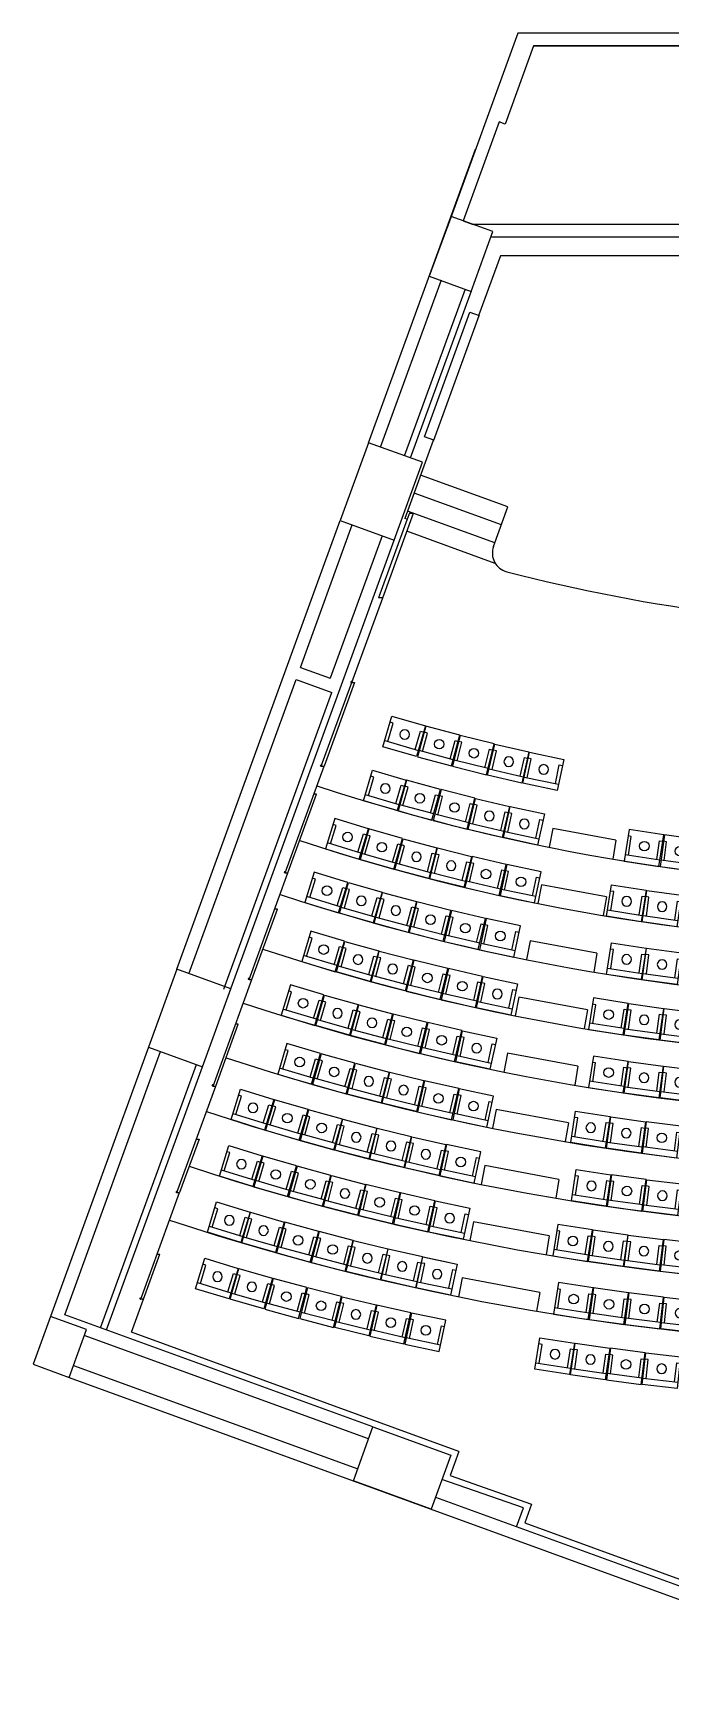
# Model space of a CAD drawing. Header units: inches. Extents: x 2197 to 30922, y -11639 to 15028.
# Drawn here: x 2197 to 12210, y -11494 to 14492 of the extents above; entities that cross this region are included whole.
import ezdxf

# ---------------------------------------------------------------- set-up
doc = ezdxf.new("R2010")
doc.units = ezdxf.units.IN
doc.header["$MEASUREMENT"] = 0
doc.set_wipeout_variables(frame=1)
doc.layers.add('I-CLNG-PATT', color=253, linetype='Continuous', true_color=0xaaaaaa)
for name, color, linetype in [('I-FURN-ACTV', 148, 'Continuous'), ('I-FURN-GRND', 155, 'Continuous'), ('I-PUBL-FNSH', 242, 'Continuous'), ('I-PUBL-PLAT', 245, 'Continuous'), ('I-WALL', 255, 'Continuous')]:
    doc.layers.add(name, color=color, linetype=linetype)

# ---------------------------------------------------------------- blocks, each defined once
blk = doc.blocks.new('A$C67d04f2f')
blk.add_wipeout([(0, 550), (0, 0), (500, 0), (500, 550)])
blk.add_line((400, 550), (400, 0))
blk.add_lwpolyline([(0, 550), (0, 0), (500, 0), (500, 550)], close=True)
for points in [[(400, 500), (100, 500), (100, 550)], [(400, 50), (100, 50), (100, 0)]]:
    blk.add_lwpolyline(points)
blk.add_circle((220, 275), 75)
blk = doc.blocks.new('西顿线条灯CXS1715B')
blk.add_lwpolyline([(14, 15, -0.274456), (14, 14), (14, 11, -0.843039), (14, 10), (14, 6, 1), (14, 5), (14, 2), (8, 2, -1), (7, 2), (2, 2), (2, 5, 1), (2, 6), (2, 10, -0.843039), (1, 11), (1, 14, -0.274456), (1, 15), (1, 15), (0, 15), (0, 15), (0, 15), (0, 6, -1), (0, 5), (0, 0), (15, 0), (15, 5, -1), (15, 6), (15, 15), (15, 15), (15, 15), (14, 15)], format="xyb", close=True)
at = {"color": 1}
blk.add_lwpolyline([(2, 11), (2, 14), (13, 14), (13, 11, 1.931852), (14, 11), (14, 14, 0.305643), (14, 15, 0.380901), (14, 15), (1, 15, 0.380901), (1, 15, 0.305643), (1, 14), (1, 11, 1.931852)], format="xyb", close=True, dxfattribs=at)
for points in [[(3, 2), (12, 2), (12, 3), (3, 3)], [(5, 3), (10, 3), (10, 5), (5, 5)]]:
    blk.add_lwpolyline(points, close=True, dxfattribs=at)
for points in [[(6, 5), (4, 8)], [(9, 5), (11, 8)]]:
    blk.add_lwpolyline(points, dxfattribs=at)
blk = doc.blocks.new('5798698797')
at = {"layer": 'I-FURN-GRND'}
for p, q in [((771718, 245866), (771013, 245610)), ((771013, 245652), (771013, 245610)), ((769207, 244995), (770045, 245300)), ((769207, 245037), (769207, 244995)), ((768371, 244733), (767400, 244379)), ((767400, 244379), (767400, 244422)), ((766698, 244166), (765596, 243765)), ((765596, 243765), (765596, 243808)), ((765024, 243600), (763790, 243150)), ((762037, 242555), (763351, 243033)), ((763790, 243150), (763790, 243193)), ((762037, 242597), (762037, 242555)), ((760703, 242112), (759377, 241629)), ((759377, 241693), (759471, 241727)), ((759377, 241693), (759377, 241629))]:
    blk.add_line(p, q, dxfattribs=at)
at = {"layer": 'I-PUBL-FNSH', "linetype": 'Continuous'}
for p, q in [((771718, 245909), (770045, 245300)), ((772238, 246056), (771718, 245866)), ((771718, 245866), (771718, 245909)), ((770045, 245342), (768371, 244733)), ((770045, 245342), (770045, 245300)), ((768371, 244776), (766698, 244166)), ((768371, 244776), (768371, 244733)), ((766698, 244209), (765024, 243600)), ((766698, 244209), (766698, 244166)), ((765024, 243642), (763351, 243033)), ((765024, 243642), (765024, 243600)), ((763351, 243076), (760703, 242112)), ((763351, 243076), (763351, 243033)), ((759471, 241727), (760703, 242176)), ((760703, 242112), (760703, 242176)), ((759471, 241727), (759457, 241765))]:
    blk.add_line(p, q, dxfattribs=at)
at = {"layer": 'I-PUBL-FNSH', "linetype": 'Continuous', "xscale": -0.9999999999999993, "rotation": 200.0031203986248}
for p in [(771699, 245918), (770026, 245351), (768352, 244785), (766679, 244218), (765005, 243651), (763331, 243085), (762018, 242606)]:
    blk.add_blockref('西顿线条灯CXS1715B', p, dxfattribs=at)

msp = doc.modelspace()

# ---------------------------------------------------------------- linework, layer by layer
at = {"layer": 'I-CLNG-PATT'}
for points in [[(10053, 14292), (9606, 13063), (9512, 13097), (8947, 11546), (9088, 11494), (24025, 11492), (24172, 11546), (23608, 13097), (23514, 13063), (23066, 14292), (22177, 14292), (22177, 14092), (21677, 14092), (21677, 14292), (13677, 14292), (13677, 14092), (13177, 14092), (13177, 14292), (10053, 14292)], [(10053, 14292), (9606, 13063), (9512, 13097), (8947, 11546), (9088, 11494), (24025, 11492), (24172, 11546), (23608, 13097), (23514, 13063), (23066, 14292), (21477, 14292), (21477, 14092), (21077, 14092), (21077, 14292), (14277, 14292), (14277, 14092), (13877, 14092), (13877, 14292), (10053, 14292)]]:
    msp.add_lwpolyline(points, dxfattribs=at)
at = {"layer": 'I-PUBL-FNSH', "linetype": 'Continuous'}
for p, q in [((9052, 10109), (9200, 10055)), ((9052, 10109), (9200, 10055)), ((9204, 10064), (9196, 10067)), ((9204, 10064), (9196, 10067)), ((8489, 8100), (8340, 8154)), ((8489, 8100), (8340, 8154)), ((8478, 8093), (8485, 8091)), ((8478, 8093), (8485, 8091))]:
    msp.add_line(p, q, dxfattribs=at)
for points in [[(23923, 10067), (23586, 10992), (9533, 10992), (9196, 10067)], [(8340, 8154), (9052, 10109)], [(8340, 8154), (9052, 10109)], [(8489, 8100), (9200, 10055)], [(8489, 8100), (9200, 10055)], [(9200, 10055), (9204, 10064)], [(9200, 10055), (9204, 10064)], [(8478, 8093), (8033, 6872)], [(8478, 8093), (8033, 6872)], [(8485, 8091), (8489, 8100)], [(8485, 8091), (8489, 8100)], [(8882, -7780), (8744, -8160), (10024, -8606), (9917, -8902), (13151, -10079)]]:
    msp.add_lwpolyline(points, dxfattribs=at)
at = {"layer": 'I-PUBL-PLAT'}
for p, q in [((9652, 7051), (8280, 7550)), ((9549, 6769), (8177, 7268)), ((9425, 6428), (9652, 7051)), ((9447, 6487), (8075, 6986)), ((9453, 6165), (8066, 6670)), ((11348, 1817), (10357, 2000)), ((11348, 1817), (11298, 1521)), ((11049, 42), (10001, 236)), ((11049, 42), (10999, -254)), ((10750, -1733), (9645, -1529)), ((10750, -1733), (10700, -2029)), ((10451, -3508), (10401, -3804)), ((10152, -5283), (10102, -5579))]:
    msp.add_line(p, q, dxfattribs=at)
for centre, radius, start, end in [((9707, 6325), 300, 159.9976, 255.4626), ((16560, 32751), 27600, 255.4626, 284.5374)]:
    msp.add_arc(centre, radius, start, end, dxfattribs=at)
at = {"layer": 'I-WALL'}
for p, q in [((9807, 14492), (8691, 11426)), ((16110, 14492), (9807, 14492)), ((10053, 14292), (9606, 13063)), ((10053, 14292), (13877, 14292)), ((9512, 13097), (8947, 11546)), ((9606, 13063), (9512, 13097)), ((7465, 8060), (9142, 12667)), ((9095, 11492), (24025, 11492)), ((9387, 11292), (23733, 11292)), ((7653, 7991), (8608, 10615)), ((6394, 4532), (7208, 6770)), ((7678, 6599), (6863, 4360)), ((6394, 4532), (6863, 4360)), ((6325, 4344), (6889, 4138)), ((4010, -1431), (2471, -5660)), ((2693, -5634), (4198, -1499)), ((2830, -6429), (7293, -8053)), ((8515, -8498), (16160, -11281))]:
    msp.add_line(p, q, dxfattribs=at)
for points in [[(8417, 10675), (9075, 10435), (9417, 11375), (8759, 11614)], [(7020, 6838), (7866, 6530), (8311, 7752), (7465, 8060)], [(4010, -1431), (4856, -1739), (5301, -517), (4455, -209)], [(2197, -6411), (2761, -6617), (3035, -5865), (2471, -5660)], [(7533, -7395), (8754, -7840), (8446, -8686), (7225, -8241)]]:
    msp.add_lwpolyline(points, close=True, dxfattribs=at)
for points in [[(8029, 7854), (8984, 10478)], [(8123, 7820), (9078, 10444)], [(9788, -8962), (9896, -8667), (8616, -8221)]]:
    msp.add_lwpolyline(points, dxfattribs=at)

# ---------------------------------------------------------------- block references
at = {"layer": 'I-FURN-ACTV', "extrusion": (5.05376e-10, -9.88472e-09, 1), "rotation": 254.8140189914973}
msp.add_blockref('A$C67d04f2f', (8365, 3610, 0), dxfattribs=at)
at = {"layer": 'I-FURN-ACTV', "xscale": -1}
for p, rotation in [((10528, 3087, 0), 77.98633257899684), ((10224, 2230, 0), 77.76797652894503), ((12374, 47, 0), 82.22863908428637), ((12648, -893), 82.90313621075845), ((12091, -1732), 82.16364448412229), ((12376, -3580), 82.99989755660643), ((11532, -4381), 81.8683001533889), ((8714, -4809), 77.79170028022001), ((12363, -6295), 83.46369395875752)]:
    msp.add_blockref('A$C67d04f2f', p, dxfattribs=dict(at, rotation=rotation))
at = {"layer": 'I-FURN-ACTV'}
for p, rotation in [((8061, 2761, 0), 254.6846202726637), ((6612, 1316, 0), 252.9182795411179), ((6558, 390), 253.2904206259519), ((8173, -65), 256.1294628724878), ((6236, -452), 253.1809169901668), ((8393, -1047), 256.8689545991261), ((11822, -2603), 262.809077890282), ((7967, -3722), 257.1642989304025), ((12097, -4453), 263.5802369632422), ((6507, -5211), 255.5689051253542), ((11550, -5291), 262.9092990317056)]:
    msp.add_blockref('A$C67d04f2f', p, dxfattribs=dict(at, rotation=rotation))
at = {"layer": 'I-FURN-ACTV', "extrusion": (-1.12438e-06, -3.93117e-06, 1), "rotation": 254.0250716976226}
msp.add_blockref('A$C67d04f2f', (7469, 1995, 0), dxfattribs=at)
at = {"layer": 'I-FURN-ACTV', "extrusion": (-1.54088e-10, -1.00516e-09, 1), "rotation": 261.2646225543011}
msp.add_blockref('A$C67d04f2f', (11554, 1984, 0), dxfattribs=at)
at = {"layer": 'I-FURN-ACTV', "extrusion": (-2.64408e-06, -1.11885e-05, 1), "rotation": 257.02055526556}
msp.add_blockref('A$C67d04f2f', (9089, 1562, 0), dxfattribs=at)
at = {"layer": 'I-FURN-ACTV', "extrusion": (-8.4482e-10, -3.3555e-09, 1), "rotation": 255.8325398844894}
msp.add_blockref('A$C67d04f2f', (8223, 851, 0), dxfattribs=at)
at = {"layer": 'I-FURN-ACTV', "extrusion": (1.53464e-06, 1.13938e-05, -1), "zscale": -1, "rotation": 277.9879561836597}
msp.add_blockref('A$C67d04f2f', (-12375, 954, 0), dxfattribs=at)

# ---------------------------------------------------------------- next in the draw order: linework, layer by layer
at = {"layer": 'I-PUBL-PLAT'}
msp.add_line((10357, 2000), (10298, 1706), dxfattribs=at)
at = {"layer": 'I-WALL'}
msp.add_line((4644, -278), (6325, 4344), dxfattribs=at)

# ---------------------------------------------------------------- next in the draw order: block references
at = {"layer": 'I-FURN-ACTV', "xscale": -1}
for p, rotation in [((8357, 3612, 0), 73.75658112891657), ((9678, 2349, 0), 76.74019111015133), ((8215, 853, 0), 74.8611197699543), ((8164, -63), 75.18311545688323), ((12093, -824), 81.95678879525606), ((9475, -1291), 77.79096400128579), ((12647, -1799), 83.08565388634852), ((11812, -2603), 81.91016675604305), ((9051, -3960), 78.02026733517752), ((12087, -4452), 82.72426855824338), ((7764, -4598), 76.33743656017691), ((7584, -5480), 76.38594338040724), ((12651, -5420), 83.74349914551982)]:
    msp.add_blockref('A$C67d04f2f', p, dxfattribs=dict(at, rotation=rotation))
at = {"layer": 'I-FURN-ACTV', "extrusion": (5.12486e-09, 8.46752e-09, -1), "zscale": -1, "rotation": 283.0711052835129}
msp.add_blockref('A$C67d04f2f', (-9982, 3203, 0), dxfattribs=at)
at = {"layer": 'I-FURN-ACTV', "extrusion": (-3.41695e-06, -1.09771e-05, 1), "rotation": 253.0265771738025}
msp.add_blockref('A$C67d04f2f', (6935, 2158, 0), dxfattribs=at)
at = {"layer": 'I-FURN-ACTV'}
for p, rotation in [((12107, 1900, 0), 262.2924079730948), ((8765, 714, 0), 256.8039599989621), ((8716, -199), 257.0758102879904), ((7850, -912), 255.9469451969), ((10994, -1572), 261.2416350819626), ((11277, -3436), 262.1248847513311), ((10434, -4216), 261.0123317486138), ((5966, -5064), 254.7518668702233), ((10997, -5214), 262.0750989178067), ((11261, -6161), 262.6466557037044)]:
    msp.add_blockref('A$C67d04f2f', p, dxfattribs=dict(at, rotation=rotation))
at = {"layer": 'I-FURN-ACTV', "extrusion": (9.88584e-07, 3.9675e-06, -1), "zscale": -1, "rotation": 283.977939256707}
msp.add_blockref('A$C67d04f2f', (-9080, 1564, 0), dxfattribs=at)
at = {"layer": 'I-FURN-ACTV', "extrusion": (-8.47833e-07, -3.99994e-06, 1), "rotation": 258.019049789282}
msp.add_blockref('A$C67d04f2f', (9633, 1437, 0), dxfattribs=at)
at = {"layer": 'I-FURN-ACTV', "extrusion": (6.39632e-07, 4.03847e-06, -1), "zscale": -1, "rotation": 278.9864507062051}
msp.add_blockref('A$C67d04f2f', (-11822, 1032, 0), dxfattribs=at)
at = {"layer": 'I-FURN-ACTV', "extrusion": (-5.28081e-10, -3.41968e-09, 1), "xscale": -1, "rotation": 81.25721896981463}
msp.add_blockref('A$C67d04f2f', (11820, 122, 0), dxfattribs=at)

# ---------------------------------------------------------------- next in the draw order: linework, layer by layer
at = {"layer": 'I-PUBL-PLAT'}
for p, q in [((10179, 1118), (10120, 824)), ((11198, 930), (10179, 1118)), ((11198, 930), (11148, 634)), ((9645, -1529), (9586, -1823)), ((9111, -4175), (9052, -4469)), ((10301, -4395), (9111, -4175)), ((10301, -4395), (10251, -4691))]:
    msp.add_line(p, q, dxfattribs=at)

# ---------------------------------------------------------------- next in the draw order: block references
at = {"layer": 'I-FURN-ACTV'}
for p, rotation in [((8904, 3464, 0), 255.8714568540199), ((8601, 2613, 0), 255.7124056914253), ((10996, -660), 261.0104413798247), ((6689, -4328), 255.5032364463629), ((10445, -5129), 261.2408988038919), ((7593, -5483), 257.202981635647)]:
    msp.add_blockref('A$C67d04f2f', p, dxfattribs=dict(at, rotation=rotation))
at = {"layer": 'I-FURN-ACTV', "xscale": -1}
for p, rotation in [((8053, 2763, 0), 73.65683485379958), ((7623, 80), 74.23676804136475), ((9800, -439), 78.02215770342156), ((7841, -909), 75.02493579457564), ((11258, -2523), 81.01125562188105), ((11268, -3435), 81.2498719458535), ((8309, -4722), 77.17163667407598), ((5957, -5061), 73.93482861498339), ((11251, -6159), 81.82961744846463)]:
    msp.add_blockref('A$C67d04f2f', p, dxfattribs=dict(at, rotation=rotation))
at = {"layer": 'I-FURN-ACTV', "extrusion": (2.90952e-06, 1.11224e-05, -1), "zscale": -1, "rotation": 284.9764337804264}
msp.add_blockref('A$C67d04f2f', (-8538, 1699, 0), dxfattribs=at)
at = {"layer": 'I-FURN-ACTV', "extrusion": (-9.62239e-10, -3.32373e-09, 1), "xscale": -1, "rotation": 73.88969965548247}
msp.add_blockref('A$C67d04f2f', (7675, 1000, 0), dxfattribs=at)
at = {"layer": 'I-FURN-ACTV', "extrusion": (-7.30574e-10, -3.38221e-09, 1), "rotation": 257.7753801134339}
msp.add_blockref('A$C67d04f2f', (9310, 587, 0), dxfattribs=at)

# ---------------------------------------------------------------- next in the draw order: linework, layer by layer
at = {"layer": 'I-PUBL-PLAT'}
for p, q in [((10001, 236), (9942, -58)), ((9823, -646), (9764, -940)), ((10899, -845), (9823, -646)), ((10899, -845), (10849, -1141)), ((10600, -2620), (10550, -2916))]:
    msp.add_line(p, q, dxfattribs=at)
for radius, start, end in [(31670, 251.771, 288.2306), (32570, 251.7924, 288.2092)]:
    msp.add_arc((16560, 32751), radius, start, end, dxfattribs=at)
at = {"layer": 'I-WALL'}
for p, q in [((4455, -209), (7020, 6838)), ((7533, -7395), (2693, -5634)), ((7464, -7583), (3001, -5959))]:
    msp.add_line(p, q, dxfattribs=at)

# ---------------------------------------------------------------- next in the draw order: block references
at = {"layer": 'I-FURN-ACTV', "xscale": -1}
for p, rotation in [((7300, -764), 74.10292639232358), ((5419, -4906), 73.11779035982921), ((8855, -4838), 78.00583678799073), ((10697, -6080), 81.01257919331039)]:
    msp.add_blockref('A$C67d04f2f', p, dxfattribs=dict(at, rotation=rotation))
at = {"layer": 'I-FURN-ACTV'}
for p, rotation in [((6150, -4180), 254.6690363324479), ((8139, -5607), 258.0200198908013)]:
    msp.add_blockref('A$C67d04f2f', p, dxfattribs=dict(at, rotation=rotation))

# ---------------------------------------------------------------- next in the draw order: linework, layer by layer
at = {"layer": 'I-PUBL-FNSH', "linetype": 'Continuous'}
msp.add_line((8882, -7780), (3742, -5909), dxfattribs=at)
at = {"layer": 'I-PUBL-PLAT'}
for p, q in [((8934, -5057), (8874, -5352)), ((10152, -5283), (8934, -5057))]:
    msp.add_line(p, q, dxfattribs=at)
msp.add_arc((16560, 32751), 33470, 251.7441, 288.2575, dxfattribs=at)
at = {"layer": 'I-WALL'}
for p, q in [((5286, -558), (7866, 6530)), ((5192, -523), (6889, 4138)), ((3257, -5839), (4762, -1705)), ((2761, -6617), (16160, -11494))]:
    msp.add_line(p, q, dxfattribs=at)

# ---------------------------------------------------------------- next in the draw order: block references
at = {"layer": 'I-FURN-ACTV', "xscale": -1, "rotation": 73.83483621844002}
msp.add_blockref('A$C67d04f2f', (6141, -4178), dxfattribs=at)

# ---------------------------------------------------------------- next in the draw order: block references
at = {"layer": 'I-FURN-ACTV', "rotation": 254.5963937157393}
msp.add_blockref('A$C67d04f2f', (6342, -3300), dxfattribs=at)

# ---------------------------------------------------------------- next in the draw order: block references
at = {"layer": 'I-FURN-ACTV', "xscale": -1}
for p, rotation in [((7592, -2704), 75.37539603145095), ((7414, -3587), 75.45236212054928)]:
    msp.add_blockref('A$C67d04f2f', p, dxfattribs=dict(at, rotation=rotation))
at = {"layer": 'I-FURN-ACTV', "rotation": 253.7404253108424}
msp.add_blockref('A$C67d04f2f', (5804, -3143), dxfattribs=at)

# ---------------------------------------------------------------- next in the draw order: block references
at = {"layer": 'I-FURN-ACTV', "xscale": -1}
for p, rotation in [((8333, -1958), 76.22352119296653), ((8135, -2836), 76.25040883691625), ((5605, -4022), 73.00063610453631)]:
    msp.add_blockref('A$C67d04f2f', p, dxfattribs=dict(at, rotation=rotation))
at = {"layer": 'I-FURN-ACTV'}
for p, rotation in [((6522, -2415), 254.5003832260806), ((7423, -3589), 256.308330525548)]:
    msp.add_blockref('A$C67d04f2f', p, dxfattribs=dict(at, rotation=rotation))

# ---------------------------------------------------------------- next in the draw order: linework, layer by layer
at = {"layer": 'I-PUBL-PLAT'}
msp.add_arc((16560, 32751), 38870, 251.6783, 288.3217, dxfattribs=at)
at = {"layer": 'I-WALL'}
msp.add_line((3351, -5873), (4856, -1739), dxfattribs=at)

# ---------------------------------------------------------------- next in the draw order: block references
at = {"layer": 'I-FURN-ACTV', "xscale": -1}
for p, rotation in [((7789, -1825), 75.32461005883707), ((8679, -2961), 77.12542164228677)]:
    msp.add_blockref('A$C67d04f2f', p, dxfattribs=dict(at, rotation=rotation))
at = {"layer": 'I-FURN-ACTV'}
for p, rotation in [((8342, -1961), 257.1224323272053), ((5986, -2258), 253.6253704207101)]:
    msp.add_blockref('A$C67d04f2f', p, dxfattribs=dict(at, rotation=rotation))

# ---------------------------------------------------------------- next in the draw order: block references
at = {"layer": 'I-FURN-ACTV', "xscale": -1}
for p, rotation in [((5978, -2256), 72.7503576152325), ((5795, -3140), 72.88445690584334)]:
    msp.add_blockref('A$C67d04f2f', p, dxfattribs=dict(at, rotation=rotation))
at = {"layer": 'I-FURN-ACTV'}
for p, rotation in [((8888, -2085), 258.0213434613674), ((8688, -2963), 258.0004344477645)]:
    msp.add_blockref('A$C67d04f2f', p, dxfattribs=dict(at, rotation=rotation))

# ---------------------------------------------------------------- next in the draw order: linework, layer by layer
at = {"layer": 'I-PUBL-PLAT'}
for p, q in [((9467, -2411), (9408, -2705)), ((10600, -2620), (9467, -2411)), ((9289, -3293), (9230, -3587)), ((10451, -3508), (9289, -3293))]:
    msp.add_line(p, q, dxfattribs=at)
for radius, start, end in [(37070, 251.6981, 288.3033), (37970, 251.7181, 288.2832)]:
    msp.add_arc((16560, 32751), radius, start, end, dxfattribs=at)

# ---------------------------------------------------------------- next in the draw order: block references
at = {"layer": 'I-FURN-ACTV', "rotation": 253.5267877906313}
msp.add_blockref('A$C67d04f2f', (6181, -1377), dxfattribs=at)

# ---------------------------------------------------------------- next in the draw order: block references
at = {"layer": 'I-FURN-ACTV', "rotation": 254.4256989247855}
msp.add_blockref('A$C67d04f2f', (6718, -1535), dxfattribs=at)

# ---------------------------------------------------------------- next in the draw order: linework, layer by layer
at = {"layer": 'I-PUBL-PLAT'}
for radius, start, end in [(34370, 251.7651, 288.2365), (35270, 251.7199, 288.2815), (36170, 251.7404, 288.261)]:
    msp.add_arc((16560, 32751), radius, start, end, dxfattribs=at)

# ---------------------------------------------------------------- next in the draw order: block references
at = {"xscale": -1, "rotation": 90}
msp.add_blockref('5798698797', (249798, 766329), dxfattribs=at)

doc.saveas('drawing.dxf')
